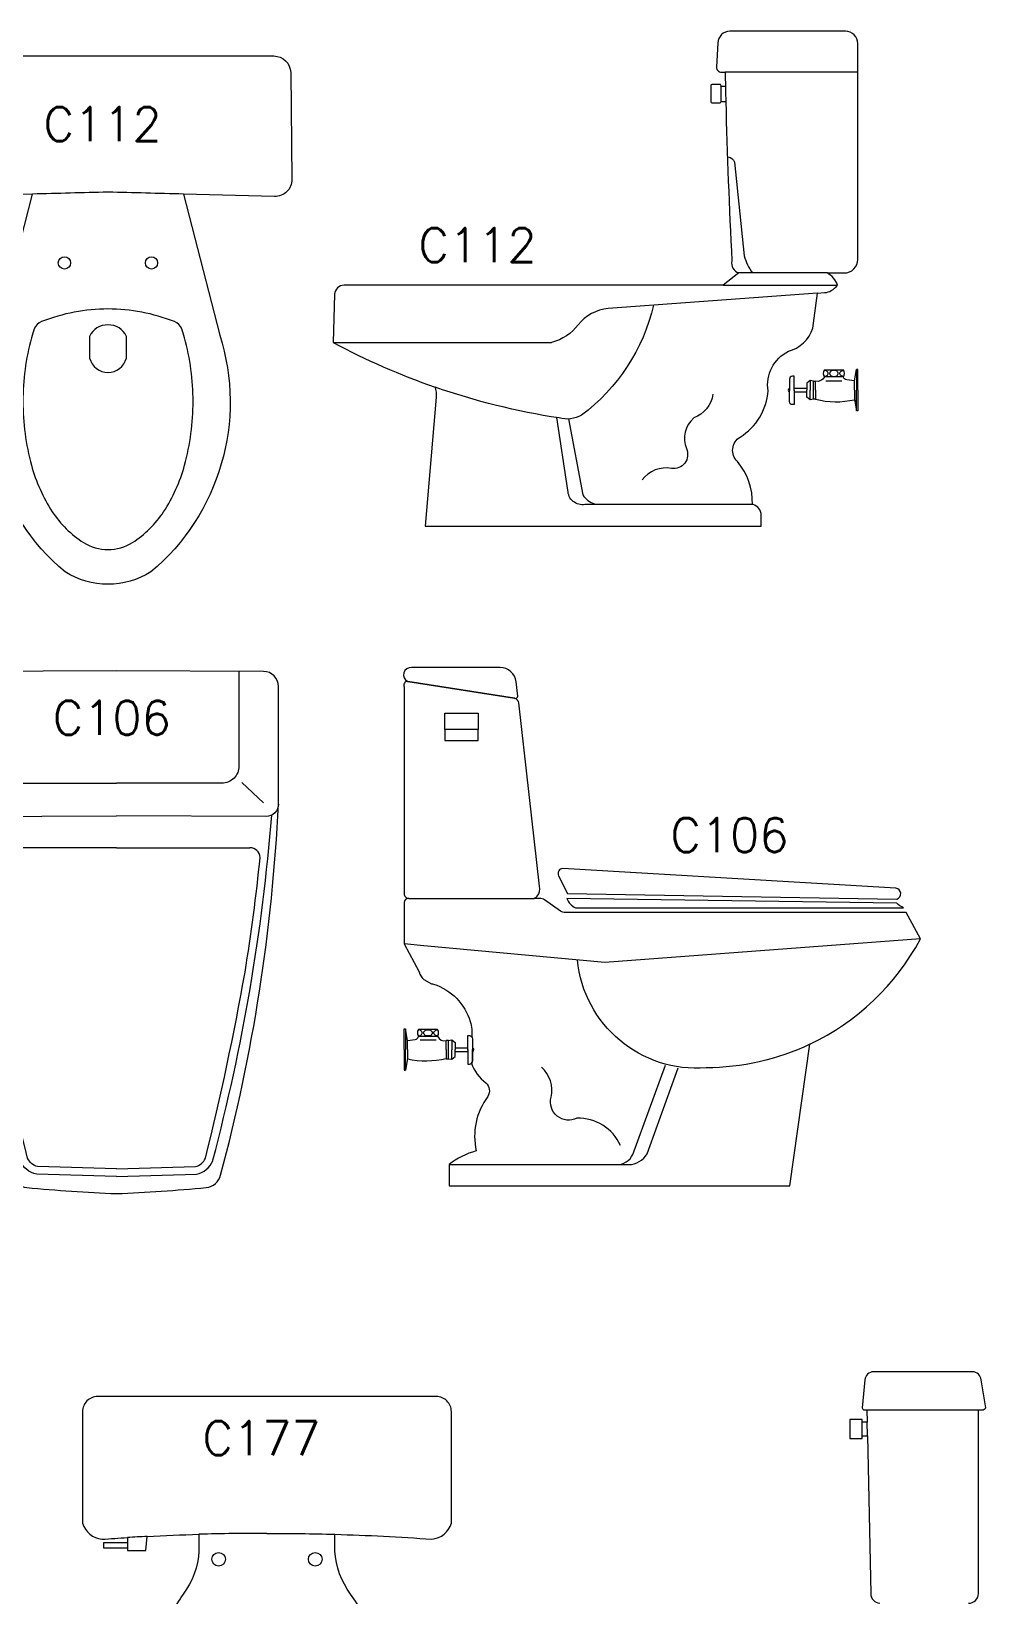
# Model space of a CAD drawing. Header units: inches. Extents: x -2548 to -2391, y 2200 to 2352.
# Drawn here: x -2432.027 to -2429.222, y 2324.774 to 2329.369 of the extents above; entities that cross this region are included whole.
import ezdxf
from ezdxf.enums import TextEntityAlignment as Align

# ---------------------------------------------------------------- set-up
doc = ezdxf.new("R2010")
doc.units = ezdxf.units.IN
doc.header["$MEASUREMENT"] = 0
for name, color, linetype in [('WC-DET1', 15, 'Continuous'), ('WC-DET2', 10, 'Continuous'), ('WC-OUT', 7, 'Continuous'), ('WC-SERIAL', 4, 'Continuous')]:
    doc.layers.add(name, color=color, linetype=linetype)
doc.styles.add('ROMANS', font='romans', dxfattribs={"height": 0.1})

msp = doc.modelspace()

# ---------------------------------------------------------------- linework, layer by layer
at = {"layer": 'WC-DET1', "color": 1}
for p, q in [((-2430.9207, 2327.45926), (-2430.60723, 2327.41017)), ((-2431.77668, 2326.97069), (-2432.16852, 2326.97087)), ((-2431.77668, 2326.97069), (-2431.38484, 2326.97087))]:
    msp.add_line(p, q, dxfattribs=at)
for points in [[(-2429.59767, 2329.24939), (-2429.98767, 2329.24939, 0.0078624)], [(-2429.99967, 2329.16339), (-2429.99967, 2329.20739, 0.4142136)], [(-2429.98678, 2329.20739, 0.0006239), (-2429.98575, 2329.16339, 0.3801803)], [(-2429.9796, 2329.00103, -0.2313685), (-2429.95967, 2328.98539), (-2429.93167, 2328.70939, 0.0811136), (-2429.90762, 2328.65939, 0.4846717)], [(-2429.71661, 2328.60002), (-2430.33167, 2328.55539, 0.1994024), (-2430.41967, 2328.50739, -0.1719159), (-2430.49767, 2328.45539, -0.8653327)], [(-2429.99367, 2328.62339), (-2429.65767, 2328.62339, -0.2312614)], [(-2430.19797, 2328.56509, -0.1753662), (-2430.40967, 2328.24139, -0.1925824), (-2430.47567, 2328.23339, -0.0454744), (-2430.84044, 2328.32408)], [(-2429.78507, 2328.31392), (-2429.78507, 2328.35612), (-2429.78967, 2328.35612, 0.4142136), (-2429.79867, 2328.34712), (-2429.79867, 2328.31392)], [(-2429.69127, 2328.35412), (-2429.69567, 2328.35412, -0.3495628), (-2429.7216, 2328.34141, 26.656849)], [(-2429.64467, 2328.35412), (-2429.69127, 2328.35412, -0.5105686)], [(-2429.60767, 2328.34212), (-2429.63027, 2328.34524, -0.3197836), (-2429.63967, 2328.35412), (-2429.64467, 2328.35412, -0.5105686)], [(-2430.02367, 2328.30339, -0.2718538), (-2430.07967, 2328.23339, 0.3273705), (-2430.10167, 2328.14339, -0.6009791), (-2430.14567, 2328.08539, 0.2863873), (-2430.23167, 2328.05139, 3.3533372)], [(-2429.78507, 2328.31512), (-2429.78507, 2328.27272), (-2429.78967, 2328.27272, -0.4142136), (-2429.79867, 2328.28172), (-2429.79867, 2328.31512)], [(-2429.7216, 2328.28831, 0.1152916), (-2429.60739, 2328.28705, 6.8307177)], [(-2429.90767, 2327.97939), (-2430.39967, 2327.97939, -0.4753324), (-2430.44967, 2328.02139), (-2430.48274, 2328.23466)], [(-2430.44843, 2328.23049), (-2430.40567, 2328.00739, 0.1834283), (-2430.37167, 2327.98139, 0.3595216)], [(-2432.13668, 2327.48887), (-2432.13668, 2327.21087, 0.4142136), (-2432.08668, 2327.16087), (-2431.77668, 2327.16069)], [(-2431.41668, 2327.48887), (-2431.41668, 2327.21087, -0.4142136), (-2431.46668, 2327.16087), (-2431.77668, 2327.16069)], [(-2430.60723, 2327.41017), (-2430.9207, 2327.45926, 0.5921693)], [(-2432.25268, 2327.09887, 0.4142136), (-2432.21668, 2327.06287), (-2431.77668, 2327.06469)], [(-2431.30068, 2327.09887, -0.4142136), (-2431.33668, 2327.06287), (-2431.77668, 2327.06469)], [(-2431.77668, 2326.02785), (-2432.00882, 2326.03454, -0.2341816), (-2432.03794, 2326.05873, -0.0177949), (-2432.15439, 2326.60527, -0.0148844), (-2432.19892, 2326.9426, -0.0203758)], [(-2431.77668, 2326.02785), (-2431.54453, 2326.03454, 0.2341816), (-2431.51542, 2326.05873, 0.0177949), (-2431.39897, 2326.60527, 0.0148844), (-2431.35443, 2326.9426, 0.0203758)], [(-2430.91723, 2326.82224), (-2430.54923, 2326.82224, -0.1525224)], [(-2430.91723, 2326.82224), (-2430.54923, 2326.82224, 0.3620499)], [(-2429.73881, 2326.39354, -0.1099617), (-2430.04323, 2326.32424, -0.4098397), (-2430.42165, 2326.64153, 1.0037016)], [(-2430.92123, 2326.40497), (-2430.89864, 2326.40809, 0.3197836), (-2430.88923, 2326.41697), (-2430.88423, 2326.41697, 0.5105686)], [(-2430.88423, 2326.41697), (-2430.83763, 2326.41697, 0.5105686)], [(-2430.83763, 2326.41697), (-2430.83323, 2326.41697, 0.3495628), (-2430.80731, 2326.40426, -26.656849)], [(-2430.74383, 2326.37677), (-2430.74383, 2326.41897), (-2430.73923, 2326.41897, -0.4142136), (-2430.73023, 2326.40997), (-2430.73023, 2326.37677)], [(-2430.80731, 2326.35116, -0.1152916), (-2430.92152, 2326.3499, -6.8307177)], [(-2430.74383, 2326.37797), (-2430.74383, 2326.33557), (-2430.73923, 2326.33557, 0.4142136), (-2430.73023, 2326.34457), (-2430.73023, 2326.37797)], [(-2430.79923, 2326.04024), (-2430.27123, 2326.04024, 0.2685908), (-2430.21723, 2326.07224), (-2430.12558, 2326.32473)], [(-2430.29523, 2326.09624, 0.3019853), (-2430.42323, 2326.17624, -0.6481799), (-2430.49923, 2326.23824, 0.2739248), (-2430.52723, 2326.32624, 0.4773563)], [(-2430.30723, 2326.04024, 0.3104598), (-2430.25923, 2326.07024), (-2430.16345, 2326.33246)], [(-2429.57109, 2325.31938), (-2429.24309, 2325.31938, 0.2859306)], [(-2431.68662, 2324.94791, 0.0022192), (-2431.74448, 2324.94462, -0.2977943)], [(-2431.33448, 2324.95682, 0.007659), (-2431.53448, 2324.95409, -0.2977943)], [(-2431.33448, 2324.95682, -0.007659), (-2431.13448, 2324.95409, 0.2977943)]]:
    msp.add_lwpolyline(points, format="xyb", dxfattribs=at)
for points in [[(-2429.68767, 2328.65939), (-2429.94767, 2328.65939)], [(-2431.13967, 2328.45539), (-2430.49767, 2328.45539)], [(-2429.69567, 2328.37452), (-2429.63987, 2328.37452)], [(-2429.60767, 2328.34212), (-2429.60167, 2328.37612)], [(-2429.59767, 2328.31539), (-2429.59767, 2328.37612), (-2429.60167, 2328.37612)], [(-2429.74747, 2328.32052), (-2429.78507, 2328.32052)], [(-2429.73787, 2328.34332), (-2429.74747, 2328.33572), (-2429.74747, 2328.31512)], [(-2429.72787, 2328.34152), (-2429.73787, 2328.34332), (-2429.73787, 2328.31491)], [(-2429.7216, 2328.28831), (-2429.72787, 2328.28831), (-2429.72787, 2328.34152), (-2429.7216, 2328.34152)], [(-2429.60767, 2328.31539), (-2429.60767, 2328.34212)], [(-2429.74747, 2328.30972), (-2429.78507, 2328.30972)], [(-2429.73787, 2328.28692), (-2429.74747, 2328.29452), (-2429.74747, 2328.31512)], [(-2429.72787, 2328.28831), (-2429.73787, 2328.28692), (-2429.73787, 2328.31491)], [(-2429.60767, 2328.31539), (-2429.60767, 2328.28867)], [(-2429.60767, 2328.28867), (-2429.60167, 2328.25467)], [(-2429.59767, 2328.31539), (-2429.59767, 2328.25467), (-2429.60167, 2328.25467)], [(-2430.81123, 2327.31824), (-2430.81123, 2327.28624), (-2430.71323, 2327.28624), (-2430.71323, 2327.31824)], [(-2430.87356, 2326.68296), (-2430.93123, 2326.68824)], [(-2429.41337, 2326.70346), (-2430.34123, 2326.63424), (-2430.87356, 2326.68296)], [(-2430.93123, 2326.37824), (-2430.93123, 2326.43897), (-2430.92723, 2326.43897)], [(-2430.92123, 2326.40497), (-2430.92723, 2326.43897)], [(-2430.83323, 2326.43737), (-2430.88903, 2326.43737)], [(-2430.92123, 2326.37824), (-2430.92123, 2326.40497)], [(-2430.80731, 2326.35116), (-2430.80103, 2326.35116), (-2430.80103, 2326.40437), (-2430.80731, 2326.40437)], [(-2430.80103, 2326.40437), (-2430.79103, 2326.40617), (-2430.79103, 2326.37777)], [(-2430.79103, 2326.40617), (-2430.78143, 2326.39857), (-2430.78143, 2326.37797)], [(-2430.93123, 2326.37824), (-2430.93123, 2326.31752), (-2430.92723, 2326.31752)], [(-2430.92123, 2326.35152), (-2430.92723, 2326.31752)], [(-2430.92123, 2326.37824), (-2430.92123, 2326.35152)], [(-2430.80103, 2326.35116), (-2430.79103, 2326.34977), (-2430.79103, 2326.37777)], [(-2430.79103, 2326.34977), (-2430.78143, 2326.35737), (-2430.78143, 2326.37797)], [(-2430.78143, 2326.38337), (-2430.74383, 2326.38337)], [(-2430.78143, 2326.37257), (-2430.74383, 2326.37257)], [(-2429.58509, 2325.24338), (-2429.58509, 2325.28338)], [(-2429.56953, 2325.24338), (-2429.57035, 2325.28338)], [(-2431.74448, 2324.92868), (-2431.74448, 2324.91468)]]:
    msp.add_lwpolyline(points, dxfattribs=at)
for points in [[(-2431.57668, 2328.469, 0.0145019), (-2431.5847, 2328.49549, 0.1976894), (-2431.60667, 2328.51656, 0.0934371), (-2431.80173, 2328.55361, 0.0934371), (-2431.99679, 2328.51656, 0.1976894), (-2432.01876, 2328.49549, 0.0145019), (-2432.02678, 2328.469, 0.0663779), (-2432.05174, 2328.2818, 0.0663779), (-2432.02678, 2328.09461, 0.0789395), (-2431.96534, 2327.958, 0.1071612), (-2431.87334, 2327.86752, 0.1418281), (-2431.80173, 2327.84679, 0.1418281), (-2431.73012, 2327.86752, 0.1071612), (-2431.63812, 2327.958, 0.0789395), (-2431.57668, 2328.09461, 0.0663779), (-2431.55171, 2328.2818, 0.0663779)], [(-2431.80173, 2328.3668, 0.3311952), (-2431.74773, 2328.4088), (-2431.74773, 2328.4728, 0.3155515), (-2431.80173, 2328.5068, 0.3155515), (-2431.85573, 2328.4728), (-2431.85573, 2328.4088, 0.3311952)]]:
    msp.add_lwpolyline(points, format="xyb", close=True, dxfattribs=at)
msp.add_lwpolyline([(-2430.81123, 2327.36624), (-2430.71323, 2327.36624), (-2430.71323, 2327.31824), (-2430.81123, 2327.31824)], close=True, dxfattribs=at)
for centre, radius in [((-2431.92973, 2328.6888), 0.018), ((-2431.67373, 2328.6888), 0.018), ((-2431.47648, 2324.88068), 0.02), ((-2431.19248, 2324.88068), 0.02)]:
    msp.add_circle(centre, radius, dxfattribs=at)
for centre, radius, start, end in [((-2422.90573, 1971.29881), 357.70864, 91.4250587, 91.4606227), ((-2440.69773, 1971.29881), 357.70864, 88.5393773, 88.5749413), ((-2429.68207, 2328.36432), 0.017, 143.1301, 216.8699), ((-2429.65347, 2328.36432), 0.017, 323.1301, 36.8699), ((-2429.79572, 2328.31512), 0.00665, 118.69866, 241.30134), ((-2431.38454, 2326.9407), 0.03017, 3.61801, 90.55774), ((-2430.87543, 2326.42717), 0.017, 143.1301, 216.8699), ((-2430.84683, 2326.42717), 0.017, 323.1301, 36.8699), ((-2430.73319, 2326.37797), 0.00665, 298.69866, 61.30134)]:
    msp.add_arc(centre, radius, start, end, dxfattribs=at)
at = {"layer": 'WC-DET2', "color": 1}
for points in [[(-2429.6964, 2328.35517, 0.0550683), (-2429.69266, 2328.35589, 0.0854193), (-2429.68868, 2328.35791, 0.1061728), (-2429.68592, 2328.36106, 0.1276115), (-2429.68507, 2328.36432, 0.1276115), (-2429.68592, 2328.36757, 0.1061728), (-2429.68868, 2328.37073, 0.0854193), (-2429.69266, 2328.37275, 0.0550683), (-2429.6964, 2328.37346, 0.0749244)], [(-2429.63914, 2328.35517, -0.0550683), (-2429.64288, 2328.35589, -0.0854193), (-2429.64686, 2328.35791, -0.1061728), (-2429.64963, 2328.36106, -0.1276115), (-2429.65047, 2328.36432, -0.1276115), (-2429.64963, 2328.36757, -0.1061728), (-2429.64686, 2328.37073, -0.0854193), (-2429.64288, 2328.37275, -0.0550683), (-2429.63914, 2328.37346, -0.0749244)], [(-2431.77692, 2326.00514), (-2432.01133, 2326.01185, -0.2543233), (-2432.05955, 2326.05152, -0.0000638), (-2432.06003, 2326.05347, -0.04487), (-2432.23299, 2327.06677)], [(-2431.77643, 2326.00514), (-2431.54203, 2326.01185, 0.2543233), (-2431.49381, 2326.05152, 0.0000638), (-2431.49332, 2326.05347, 0.04487), (-2431.32037, 2327.06677)], [(-2430.88976, 2326.41802, 0.0550683), (-2430.88602, 2326.41874, 0.0854193), (-2430.88204, 2326.42076, 0.1061728), (-2430.87928, 2326.42392, 0.1276115), (-2430.87843, 2326.42717, 0.1276115), (-2430.87928, 2326.43042, 0.1061728), (-2430.88204, 2326.43358, 0.0854193), (-2430.88602, 2326.4356, 0.0550683), (-2430.88976, 2326.43631, 0.0749244)], [(-2430.8325, 2326.41802, -0.0550683), (-2430.83624, 2326.41874, -0.0854193), (-2430.84023, 2326.42076, -0.1061728), (-2430.84299, 2326.42392, -0.1276115), (-2430.84384, 2326.42717, -0.1276115), (-2430.84299, 2326.43042, -0.1061728), (-2430.84023, 2326.43358, -0.0854193), (-2430.83624, 2326.4356, -0.0550683), (-2430.8325, 2326.43631, -0.0749244)]]:
    msp.add_lwpolyline(points, format="xyb", dxfattribs=at)
for points in [[(-2429.66777, 2328.37352, 0.0749244), (-2429.67288, 2328.37275, 0.0854193), (-2429.67686, 2328.37073, 0.1061728), (-2429.67963, 2328.36757, 0.1276115), (-2429.68047, 2328.36432, 0.1276115), (-2429.67963, 2328.36106, 0.1061728), (-2429.67686, 2328.35791, 0.0854193), (-2429.67288, 2328.35589, 0.0749244), (-2429.66777, 2328.35512, 0.0749244), (-2429.66266, 2328.35589, 0.0854193), (-2429.65868, 2328.35791, 0.1061728), (-2429.65592, 2328.36106, 0.1276115), (-2429.65507, 2328.36432, 0.1276115), (-2429.65592, 2328.36757, 0.1061728), (-2429.65868, 2328.37073, 0.0854193), (-2429.66266, 2328.37275, 0.0749244)], [(-2430.86113, 2326.43637, -0.0749244), (-2430.85602, 2326.4356, -0.0854193), (-2430.85204, 2326.43358, -0.1061728), (-2430.84928, 2326.43042, -0.1276115), (-2430.84843, 2326.42717, -0.1276115), (-2430.84928, 2326.42392, -0.1061728), (-2430.85204, 2326.42076, -0.0854193), (-2430.85602, 2326.41874, -0.0749244), (-2430.86113, 2326.41797, -0.0749244), (-2430.86624, 2326.41874, -0.0854193), (-2430.87023, 2326.42076, -0.1061728), (-2430.87299, 2326.42392, -0.1276115), (-2430.87384, 2326.42717, -0.1276115), (-2430.87299, 2326.43042, -0.1061728), (-2430.87023, 2326.43358, -0.0854193), (-2430.86624, 2326.4356, -0.0749244)]]:
    msp.add_lwpolyline(points, format="xyb", close=True, dxfattribs=at)
for points in [[(-2429.60167, 2328.37612), (-2429.60167, 2328.31539)], [(-2429.7216, 2328.31539), (-2429.7216, 2328.34152)], [(-2429.69167, 2328.34252), (-2429.64467, 2328.34252)], [(-2429.7216, 2328.31539), (-2429.7216, 2328.28831)], [(-2429.60167, 2328.25467), (-2429.60167, 2328.31539)], [(-2431.40868, 2327.16287), (-2431.34468, 2327.10287)], [(-2430.92723, 2326.43897), (-2430.92723, 2326.37824)], [(-2430.83723, 2326.40537), (-2430.88423, 2326.40537)], [(-2430.80731, 2326.37824), (-2430.80731, 2326.40437)], [(-2430.92723, 2326.31752), (-2430.92723, 2326.37824)], [(-2430.80731, 2326.37824), (-2430.80731, 2326.35116)]]:
    msp.add_lwpolyline(points, dxfattribs=at)
at = {"layer": 'WC-OUT', "color": 1}
for points in [[(-2431.10767, 2328.62339, 0.3975786), (-2431.13563, 2328.59699), (-2431.13967, 2328.45539, 0.0395144), (-2430.84044, 2328.32408, -0.0768006), (-2430.83666, 2328.29492), (-2430.86967, 2327.91539), (-2429.88167, 2327.91539), (-2429.88167, 2327.94789, 0.3333333), (-2429.90567, 2327.97939), (-2429.90767, 2327.97939, 0.1870397), (-2429.95167, 2328.10539, -0.4904556), (-2429.94359, 2328.17744, 0.2447399), (-2429.86167, 2328.31339, -0.3233541), (-2429.80167, 2328.42939, 0.2583165), (-2429.72967, 2328.49739), (-2429.71661, 2328.60002), (-2429.69517, 2328.60157, 0.0989646), (-2429.67567, 2328.60748, 0.1170948), (-2429.65767, 2328.62339, 0.207313), (-2429.68767, 2328.65939), (-2429.63767, 2328.65939, 0.4142136), (-2429.59767, 2328.69939), (-2429.59767, 2329.24939), (-2429.59767, 2329.33339, 0.4142136), (-2429.63367, 2329.36939), (-2429.97343, 2329.36939, 0.3996556), (-2430.00938, 2329.33519), (-2430.01293, 2329.26424, 0.4289229), (-2429.99881, 2329.24939), (-2429.98767, 2329.24939, 0.0005955), (-2429.98678, 2329.20739), (-2430.00021, 2329.20739, 0.5773503), (-2430.00367, 2329.21339), (-2430.02567, 2329.21339, 0.4142136), (-2430.02967, 2329.20939), (-2430.02967, 2329.16339, 0.4142136), (-2430.02567, 2329.15939), (-2430.00367, 2329.15939, 0.4142136), (-2429.99967, 2329.16339), (-2429.98575, 2329.16339, 0.0066429), (-2429.96789, 2328.69513, 0.3801803), (-2429.94767, 2328.65939), (-2429.99367, 2328.62339)], [(-2432.02369, 2328.89121), (-2432.15373, 2328.88787), (-2432.15373, 2328.8468), (-2432.21373, 2328.8468), (-2432.21373, 2328.8548), (-2432.28373, 2328.8548), (-2432.28373, 2328.8708), (-2432.21373, 2328.8708), (-2432.21373, 2328.88632), (-2432.2944, 2328.88421, -0.4025469), (-2432.34247, 2328.9341), (-2432.33891, 2329.24801, -0.4071578), (-2432.28892, 2329.2968), (-2431.80173, 2329.2968), (-2431.31454, 2329.2968, -0.4071578), (-2431.26455, 2329.24801), (-2431.26099, 2328.9341, -0.4207083), (-2431.31216, 2328.88419), (-2431.57977, 2328.89121), (-2431.47338, 2328.47688, -0.3045351), (-2431.67564, 2327.7813, -0.289479), (-2431.92782, 2327.7813, -0.3045351), (-2432.13008, 2328.47688)], [(-2430.45659, 2326.78035, -0.1525224), (-2430.47139, 2326.78497), (-2430.51856, 2326.81762, 0.1525224), (-2430.53335, 2326.82224), (-2430.54923, 2326.82224, 0.0903667), (-2430.54037, 2326.82882, 0.2630761), (-2430.53323, 2326.85824), (-2430.59387, 2327.39617, 0.304436), (-2430.60541, 2327.40977, -0.0579327), (-2430.60723, 2327.41017, -0.0292847), (-2430.60541, 2327.40977, 0.3856507), (-2430.59663, 2327.41622), (-2430.60173, 2327.45804, 0.3791603), (-2430.64937, 2327.50024), (-2430.90923, 2327.50024, 0.8325987), (-2430.9207, 2327.45926, 0.5921693), (-2430.93123, 2327.44347), (-2430.93123, 2326.83624, 0.4142136), (-2430.91723, 2326.82224), (-2430.91877, 2326.82224, 0.4119962), (-2430.93077, 2326.81033), (-2430.93123, 2326.68824), (-2430.88723, 2326.60624, 0.1298881), (-2430.87356, 2326.58394), (-2430.85123, 2326.57145, 0.0298966), (-2430.84523, 2326.57024, -0.2499602), (-2430.73723, 2326.46024, -0.1130729), (-2430.73268, 2326.41613, -0.190944), (-2430.73023, 2326.40997), (-2430.73023, 2326.37797), (-2430.73023, 2326.34457, -0.2143938), (-2430.73326, 2326.33784, 0.155428), (-2430.69123, 2326.28024, -0.3576527), (-2430.68523, 2326.24024, 0.2184694), (-2430.71923, 2326.08024, 0.1), (-2430.79923, 2326.04024), (-2430.79923, 2325.97824), (-2429.79723, 2325.97824), (-2429.73881, 2326.39354, 0.1604097), (-2429.41337, 2326.70346), (-2429.45523, 2326.78035)], [(-2431.30068, 2327.09887), (-2431.30068, 2327.44487, 0.4117473), (-2431.34431, 2327.48887), (-2431.77668, 2327.49069), (-2432.20905, 2327.48887, 0.4117473), (-2432.25268, 2327.44487), (-2432.25268, 2327.28836, 0.3497414), (-2432.26822, 2327.26887), (-2432.26822, 2327.19287, 0.3497414), (-2432.25268, 2327.17337), (-2432.25268, 2327.09887, 0.053479), (-2432.08268, 2326.00887, 0.308223), (-2432.04068, 2325.97287, 0.0143006), (-2431.77668, 2325.9549, 0.0143006), (-2431.51268, 2325.97287, 0.308223), (-2431.47068, 2326.00887, 0.053479)], [(-2429.48323, 2326.82024, 0.8314115), (-2429.48588, 2326.85216), (-2430.46523, 2326.91024, 0.5225153), (-2430.4775, 2326.88878), (-2430.45123, 2326.83624)], [(-2430.45323, 2326.82224, 0.1832841), (-2430.42723, 2326.79424), (-2429.46323, 2326.79424, -0.0672619), (-2429.48323, 2326.80824)]]:
    msp.add_lwpolyline(points, format="xyb", close=True, dxfattribs=at)
for points in [[(-2429.27221, 2324.75138, 0.4142136), (-2429.24309, 2324.7805), (-2429.24309, 2325.31938), (-2429.23217, 2325.31938, 0.2550319), (-2429.22168, 2325.32591), (-2429.23498, 2325.40769, 0.3883656), (-2429.26088, 2325.43138), (-2429.55131, 2325.43138, 0.3883656), (-2429.57721, 2325.40769), (-2429.58451, 2325.32591, 0.4405427), (-2429.57853, 2325.31938), (-2429.57109, 2325.31938), (-2429.57035, 2325.28338), (-2429.58509, 2325.28338), (-2429.58509, 2325.29138), (-2429.62109, 2325.29138), (-2429.62109, 2325.23538), (-2429.58509, 2325.23538), (-2429.58509, 2325.24338), (-2429.56953, 2325.24338), (-2429.55968, 2324.77986, 0.3836236), (-2429.533, 2324.75148)], [(-2431.01447, 2324.66268, 0.0127095), (-2431.08848, 2324.77868, -0.1496777), (-2431.13448, 2324.90468), (-2431.13448, 2324.95409, -0.0109276), (-2430.84949, 2324.9396, 0.2977943), (-2430.79248, 2324.98668), (-2430.79248, 2325.31468, 0.4142136), (-2430.83648, 2325.35868), (-2431.33448, 2325.35868), (-2431.83248, 2325.35868, 0.4142136), (-2431.87648, 2325.31468), (-2431.87648, 2324.98668, 0.2977943), (-2431.81946, 2324.9396, -0.0028776), (-2431.74448, 2324.94462), (-2431.74448, 2324.92868), (-2431.81448, 2324.92868), (-2431.81448, 2324.91468), (-2431.74448, 2324.91468), (-2431.74448, 2324.90668), (-2431.69048, 2324.90668), (-2431.68662, 2324.94791, -0.0058304), (-2431.53448, 2324.95409), (-2431.53448, 2324.90468, -0.1496777), (-2431.58048, 2324.77868, 0.0127095), (-2431.65448, 2324.66268, 0.0397438)]]:
    msp.add_lwpolyline(points, format="xyb", dxfattribs=at)

# ---------------------------------------------------------------- texts
at = {"layer": 'WC-SERIAL', "color": 1, "style": 'ROMANS', "flags": 8}
for tag, text, p in [('C112', 'C112', (-2431.81773, 2329.0968)), ('C112', 'C112', (-2430.71567, 2328.74139)), ('C106', 'C106', (-2431.79068, 2327.35287)), ('C106', 'C106', (-2429.97523, 2327.00824)), ('C177', 'C177', (-2431.35048, 2325.23668))]:
    msp.add_attdef(tag, text=text, height=0.1, dxfattribs=at).set_placement(p, align=Align.MIDDLE)

doc.saveas('drawing.dxf')
